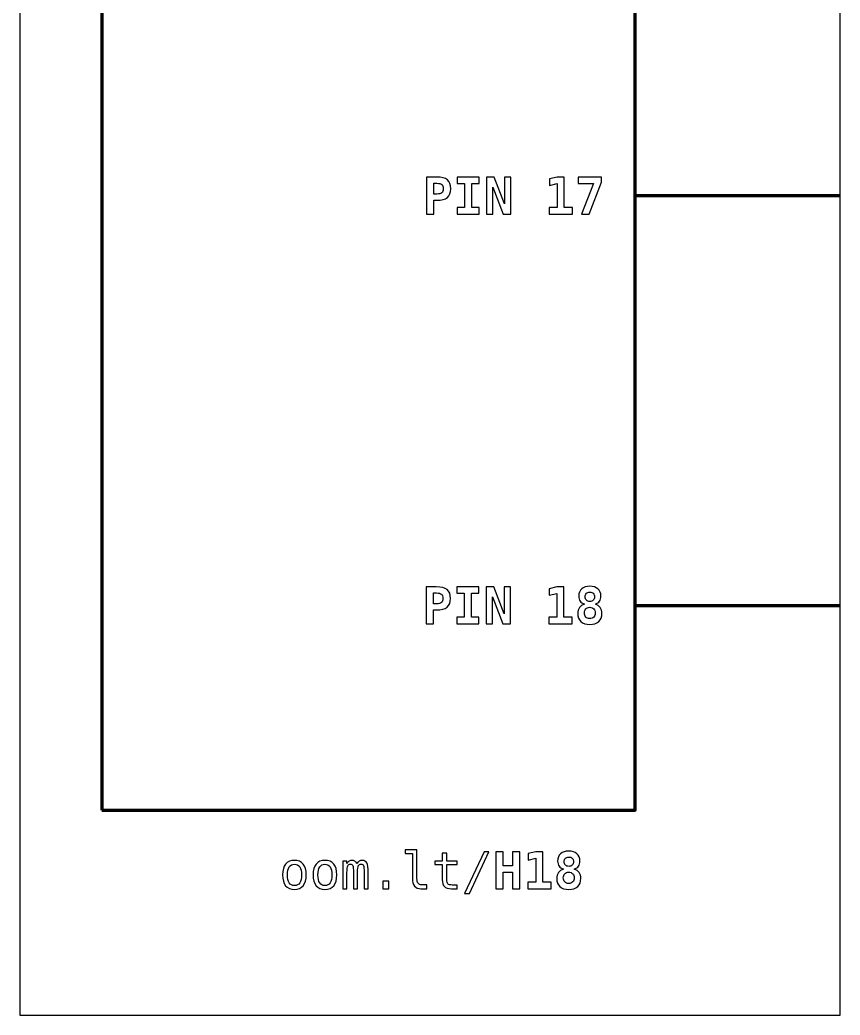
# Model space of a CAD drawing. Header units: centimetres. Extents: x -11.5 to -9.5, y -23.9 to -3.9.
# Drawn here: x -11.5 to -9.5, y -23.85 to -21.421 of the extents above; entities that cross this region are included whole.
import ezdxf

# ---------------------------------------------------------------- set-up
doc = ezdxf.new("R2010")
doc.units = ezdxf.units.CM
doc.header["$MEASUREMENT"] = 0
doc.layers.add('Layer 1', color=7, linetype='Continuous')

msp = doc.modelspace()

# ---------------------------------------------------------------- linework, layer by layer
at = {"layer": 'Layer 1', "color": 7}
msp.add_lwpolyline([(-11.5, -23.85), (-9.5, -23.85), (-9.5, -3.85), (-11.5, -3.85), (-11.5, -23.85)], close=True, dxfattribs=at)
at = {"layer": 'Layer 1', "color": 7, "lineweight": 100}
msp.add_lwpolyline([(-11.3, -23.35), (-10, -23.35), (-10, -5.35), (-11.3, -5.35), (-11.3, -23.35)], close=True, dxfattribs=at)
at = {"layer": 'Layer 1', "color": 250}
for points, knots in [([(-10.50859, -21.80498), (-10.50859, -21.80498), (-10.48416, -21.80498), (-10.48416, -21.80498), (-10.48416, -21.80498), (-10.47175, -21.80498), (-10.46282, -21.80718), (-10.45737, -21.81161), (-10.45737, -21.81161), (-10.45191, -21.81603), (-10.4492, -21.82321), (-10.4492, -21.83313), (-10.4492, -21.83313), (-10.4492, -21.84305), (-10.45191, -21.85023), (-10.45737, -21.85466), (-10.45737, -21.85466), (-10.46282, -21.85908), (-10.47175, -21.86128), (-10.48416, -21.86128), (-10.48416, -21.86128), (-10.48416, -21.86128), (-10.49081, -21.86128), (-10.49081, -21.86128), (-10.49081, -21.86128), (-10.49081, -21.86128), (-10.49081, -21.89499), (-10.49081, -21.89499), (-10.49081, -21.89499), (-10.49081, -21.89499), (-10.50859, -21.89499), (-10.50859, -21.89499), (-10.50859, -21.89499), (-10.50859, -21.89499), (-10.50859, -21.80498), (-10.50859, -21.80498)], [0, 0, 0, 0, 0.1111111, 0.1111111, 0.1111111, 0.1111111, 0.2222222, 0.2222222, 0.2222222, 0.2222222, 0.3333333, 0.3333333, 0.3333333, 0.3333333, 0.4444444, 0.4444444, 0.4444444, 0.4444444, 0.5555556, 0.5555556, 0.5555556, 0.5555556, 0.6666667, 0.6666667, 0.6666667, 0.6666667, 0.7777778, 0.7777778, 0.7777778, 0.7777778, 0.8888889, 0.8888889, 0.8888889, 0.8888889, 1, 1, 1, 1]), ([(-10.43366, -21.82066), (-10.43366, -21.82066), (-10.43366, -21.80498), (-10.43366, -21.80498), (-10.43366, -21.80498), (-10.43366, -21.80498), (-10.38007, -21.80498), (-10.38007, -21.80498), (-10.38007, -21.80498), (-10.38007, -21.80498), (-10.38007, -21.82066), (-10.38007, -21.82066), (-10.38007, -21.82066), (-10.38007, -21.82066), (-10.39798, -21.82066), (-10.39798, -21.82066), (-10.39798, -21.82066), (-10.39798, -21.82066), (-10.39798, -21.87931), (-10.39798, -21.87931), (-10.39798, -21.87931), (-10.39798, -21.87931), (-10.38007, -21.87931), (-10.38007, -21.87931), (-10.38007, -21.87931), (-10.38007, -21.87931), (-10.38007, -21.89499), (-10.38007, -21.89499), (-10.38007, -21.89499), (-10.38007, -21.89499), (-10.43366, -21.89499), (-10.43366, -21.89499), (-10.43366, -21.89499), (-10.43366, -21.89499), (-10.43366, -21.87931), (-10.43366, -21.87931), (-10.43366, -21.87931), (-10.43366, -21.87931), (-10.41576, -21.87931), (-10.41576, -21.87931), (-10.41576, -21.87931), (-10.41576, -21.87931), (-10.41576, -21.82066), (-10.41576, -21.82066), (-10.41576, -21.82066), (-10.41576, -21.82066), (-10.43366, -21.82066), (-10.43366, -21.82066)], [0, 0, 0, 0, 0.0833333, 0.0833333, 0.0833333, 0.0833333, 0.1666667, 0.1666667, 0.1666667, 0.1666667, 0.25, 0.25, 0.25, 0.25, 0.3333333, 0.3333333, 0.3333333, 0.3333333, 0.4166667, 0.4166667, 0.4166667, 0.4166667, 0.5, 0.5, 0.5, 0.5, 0.5833333, 0.5833333, 0.5833333, 0.5833333, 0.6666667, 0.6666667, 0.6666667, 0.6666667, 0.75, 0.75, 0.75, 0.75, 0.8333333, 0.8333333, 0.8333333, 0.8333333, 0.9166667, 0.9166667, 0.9166667, 0.9166667, 1, 1, 1, 1]), ([(-10.36252, -21.80498), (-10.36252, -21.80498), (-10.3434, -21.80498), (-10.3434, -21.80498), (-10.3434, -21.80498), (-10.3434, -21.80498), (-10.31834, -21.8704), (-10.31834, -21.8704), (-10.31834, -21.8704), (-10.31834, -21.8704), (-10.31834, -21.80498), (-10.31834, -21.80498), (-10.31834, -21.80498), (-10.31834, -21.80498), (-10.30266, -21.80498), (-10.30266, -21.80498), (-10.30266, -21.80498), (-10.30266, -21.80498), (-10.30266, -21.89499), (-10.30266, -21.89499), (-10.30266, -21.89499), (-10.30266, -21.89499), (-10.32165, -21.89499), (-10.32165, -21.89499), (-10.32165, -21.89499), (-10.32165, -21.89499), (-10.34684, -21.82957), (-10.34684, -21.82957), (-10.34684, -21.82957), (-10.34684, -21.82957), (-10.34684, -21.89499), (-10.34684, -21.89499), (-10.34684, -21.89499), (-10.34684, -21.89499), (-10.36252, -21.89499), (-10.36252, -21.89499), (-10.36252, -21.89499), (-10.36252, -21.89499), (-10.36252, -21.80498), (-10.36252, -21.80498)], [0, 0, 0, 0, 0.1, 0.1, 0.1, 0.1, 0.2, 0.2, 0.2, 0.2, 0.3, 0.3, 0.3, 0.3, 0.4, 0.4, 0.4, 0.4, 0.5, 0.5, 0.5, 0.5, 0.6, 0.6, 0.6, 0.6, 0.7, 0.7, 0.7, 0.7, 0.8, 0.8, 0.8, 0.8, 0.9, 0.9, 0.9, 0.9, 1, 1, 1, 1]), ([(-10.2097, -21.87931), (-10.2097, -21.87931), (-10.1898, -21.87931), (-10.1898, -21.87931), (-10.1898, -21.87931), (-10.1898, -21.87931), (-10.1898, -21.82089), (-10.1898, -21.82089), (-10.1898, -21.82089), (-10.1898, -21.82089), (-10.2083, -21.82548), (-10.2083, -21.82548), (-10.2083, -21.82548), (-10.2083, -21.82548), (-10.2083, -21.80945), (-10.2083, -21.80945), (-10.2083, -21.80945), (-10.2083, -21.80945), (-10.18968, -21.80498), (-10.18968, -21.80498), (-10.18968, -21.80498), (-10.18968, -21.80498), (-10.1725, -21.80498), (-10.1725, -21.80498), (-10.1725, -21.80498), (-10.1725, -21.80498), (-10.1725, -21.87931), (-10.1725, -21.87931), (-10.1725, -21.87931), (-10.1725, -21.87931), (-10.1526, -21.87931), (-10.1526, -21.87931), (-10.1526, -21.87931), (-10.1526, -21.87931), (-10.1526, -21.89499), (-10.1526, -21.89499), (-10.1526, -21.89499), (-10.1526, -21.89499), (-10.2097, -21.89499), (-10.2097, -21.89499), (-10.2097, -21.89499), (-10.2097, -21.89499), (-10.2097, -21.87931), (-10.2097, -21.87931)], [0, 0, 0, 0, 0.0909091, 0.0909091, 0.0909091, 0.0909091, 0.1818182, 0.1818182, 0.1818182, 0.1818182, 0.2727273, 0.2727273, 0.2727273, 0.2727273, 0.3636364, 0.3636364, 0.3636364, 0.3636364, 0.4545455, 0.4545455, 0.4545455, 0.4545455, 0.5454545, 0.5454545, 0.5454545, 0.5454545, 0.6363636, 0.6363636, 0.6363636, 0.6363636, 0.7272727, 0.7272727, 0.7272727, 0.7272727, 0.8181818, 0.8181818, 0.8181818, 0.8181818, 0.9090909, 0.9090909, 0.9090909, 0.9090909, 1, 1, 1, 1]), ([(-10.13856, -21.80498), (-10.13856, -21.80498), (-10.08164, -21.80498), (-10.08164, -21.80498), (-10.08164, -21.80498), (-10.08164, -21.80498), (-10.08164, -21.81757), (-10.08164, -21.81757), (-10.08164, -21.81757), (-10.08164, -21.81757), (-10.11216, -21.89499), (-10.11216, -21.89499), (-10.11216, -21.89499), (-10.11216, -21.89499), (-10.13031, -21.89499), (-10.13031, -21.89499), (-10.13031, -21.89499), (-10.13031, -21.89499), (-10.10101, -21.82066), (-10.10101, -21.82066), (-10.10101, -21.82066), (-10.10101, -21.82066), (-10.13856, -21.82066), (-10.13856, -21.82066), (-10.13856, -21.82066), (-10.13856, -21.82066), (-10.13856, -21.80498), (-10.13856, -21.80498)], [0, 0, 0, 0, 0.1428571, 0.1428571, 0.1428571, 0.1428571, 0.2857143, 0.2857143, 0.2857143, 0.2857143, 0.4285714, 0.4285714, 0.4285714, 0.4285714, 0.5714286, 0.5714286, 0.5714286, 0.5714286, 0.7142857, 0.7142857, 0.7142857, 0.7142857, 0.8571429, 0.8571429, 0.8571429, 0.8571429, 1, 1, 1, 1]), ([(-10.49081, -21.81994), (-10.49081, -21.81994), (-10.49081, -21.84632), (-10.49081, -21.84632), (-10.49081, -21.84632), (-10.49081, -21.84632), (-10.4835, -21.84632), (-10.4835, -21.84632), (-10.4835, -21.84632), (-10.47768, -21.84632), (-10.47358, -21.84533), (-10.47124, -21.84338), (-10.47124, -21.84338), (-10.46887, -21.8414), (-10.4677, -21.83799), (-10.4677, -21.83313), (-10.4677, -21.83313), (-10.4677, -21.82828), (-10.46887, -21.82486), (-10.47124, -21.82288), (-10.47124, -21.82288), (-10.47358, -21.82093), (-10.47768, -21.81994), (-10.4835, -21.81994), (-10.4835, -21.81994), (-10.4835, -21.81994), (-10.49081, -21.81994), (-10.49081, -21.81994)], [0, 0, 0, 0, 0.1428571, 0.1428571, 0.1428571, 0.1428571, 0.2857143, 0.2857143, 0.2857143, 0.2857143, 0.4285714, 0.4285714, 0.4285714, 0.4285714, 0.5714286, 0.5714286, 0.5714286, 0.5714286, 0.7142857, 0.7142857, 0.7142857, 0.7142857, 0.8571429, 0.8571429, 0.8571429, 0.8571429, 1, 1, 1, 1]), ([(-10.50933, -22.80492), (-10.50933, -22.80492), (-10.4849, -22.80492), (-10.4849, -22.80492), (-10.4849, -22.80492), (-10.47249, -22.80492), (-10.46356, -22.80712), (-10.45811, -22.81155), (-10.45811, -22.81155), (-10.45265, -22.81597), (-10.44994, -22.82315), (-10.44994, -22.83307), (-10.44994, -22.83307), (-10.44994, -22.84299), (-10.45265, -22.85017), (-10.45811, -22.8546), (-10.45811, -22.8546), (-10.46356, -22.85902), (-10.47249, -22.86122), (-10.4849, -22.86122), (-10.4849, -22.86122), (-10.4849, -22.86122), (-10.49155, -22.86122), (-10.49155, -22.86122), (-10.49155, -22.86122), (-10.49155, -22.86122), (-10.49155, -22.89493), (-10.49155, -22.89493), (-10.49155, -22.89493), (-10.49155, -22.89493), (-10.50933, -22.89493), (-10.50933, -22.89493), (-10.50933, -22.89493), (-10.50933, -22.89493), (-10.50933, -22.80492), (-10.50933, -22.80492)], [0, 0, 0, 0, 0.1111111, 0.1111111, 0.1111111, 0.1111111, 0.2222222, 0.2222222, 0.2222222, 0.2222222, 0.3333333, 0.3333333, 0.3333333, 0.3333333, 0.4444444, 0.4444444, 0.4444444, 0.4444444, 0.5555556, 0.5555556, 0.5555556, 0.5555556, 0.6666667, 0.6666667, 0.6666667, 0.6666667, 0.7777778, 0.7777778, 0.7777778, 0.7777778, 0.8888889, 0.8888889, 0.8888889, 0.8888889, 1, 1, 1, 1]), ([(-10.4344, -22.8206), (-10.4344, -22.8206), (-10.4344, -22.80492), (-10.4344, -22.80492), (-10.4344, -22.80492), (-10.4344, -22.80492), (-10.38081, -22.80492), (-10.38081, -22.80492), (-10.38081, -22.80492), (-10.38081, -22.80492), (-10.38081, -22.8206), (-10.38081, -22.8206), (-10.38081, -22.8206), (-10.38081, -22.8206), (-10.39872, -22.8206), (-10.39872, -22.8206), (-10.39872, -22.8206), (-10.39872, -22.8206), (-10.39872, -22.87925), (-10.39872, -22.87925), (-10.39872, -22.87925), (-10.39872, -22.87925), (-10.38081, -22.87925), (-10.38081, -22.87925), (-10.38081, -22.87925), (-10.38081, -22.87925), (-10.38081, -22.89493), (-10.38081, -22.89493), (-10.38081, -22.89493), (-10.38081, -22.89493), (-10.4344, -22.89493), (-10.4344, -22.89493), (-10.4344, -22.89493), (-10.4344, -22.89493), (-10.4344, -22.87925), (-10.4344, -22.87925), (-10.4344, -22.87925), (-10.4344, -22.87925), (-10.4165, -22.87925), (-10.4165, -22.87925), (-10.4165, -22.87925), (-10.4165, -22.87925), (-10.4165, -22.8206), (-10.4165, -22.8206), (-10.4165, -22.8206), (-10.4165, -22.8206), (-10.4344, -22.8206), (-10.4344, -22.8206)], [0, 0, 0, 0, 0.0833333, 0.0833333, 0.0833333, 0.0833333, 0.1666667, 0.1666667, 0.1666667, 0.1666667, 0.25, 0.25, 0.25, 0.25, 0.3333333, 0.3333333, 0.3333333, 0.3333333, 0.4166667, 0.4166667, 0.4166667, 0.4166667, 0.5, 0.5, 0.5, 0.5, 0.5833333, 0.5833333, 0.5833333, 0.5833333, 0.6666667, 0.6666667, 0.6666667, 0.6666667, 0.75, 0.75, 0.75, 0.75, 0.8333333, 0.8333333, 0.8333333, 0.8333333, 0.9166667, 0.9166667, 0.9166667, 0.9166667, 1, 1, 1, 1]), ([(-10.36326, -22.80492), (-10.36326, -22.80492), (-10.34414, -22.80492), (-10.34414, -22.80492), (-10.34414, -22.80492), (-10.34414, -22.80492), (-10.31908, -22.87034), (-10.31908, -22.87034), (-10.31908, -22.87034), (-10.31908, -22.87034), (-10.31908, -22.80492), (-10.31908, -22.80492), (-10.31908, -22.80492), (-10.31908, -22.80492), (-10.3034, -22.80492), (-10.3034, -22.80492), (-10.3034, -22.80492), (-10.3034, -22.80492), (-10.3034, -22.89493), (-10.3034, -22.89493), (-10.3034, -22.89493), (-10.3034, -22.89493), (-10.32239, -22.89493), (-10.32239, -22.89493), (-10.32239, -22.89493), (-10.32239, -22.89493), (-10.34758, -22.82951), (-10.34758, -22.82951), (-10.34758, -22.82951), (-10.34758, -22.82951), (-10.34758, -22.89493), (-10.34758, -22.89493), (-10.34758, -22.89493), (-10.34758, -22.89493), (-10.36326, -22.89493), (-10.36326, -22.89493), (-10.36326, -22.89493), (-10.36326, -22.89493), (-10.36326, -22.80492), (-10.36326, -22.80492)], [0, 0, 0, 0, 0.1, 0.1, 0.1, 0.1, 0.2, 0.2, 0.2, 0.2, 0.3, 0.3, 0.3, 0.3, 0.4, 0.4, 0.4, 0.4, 0.5, 0.5, 0.5, 0.5, 0.6, 0.6, 0.6, 0.6, 0.7, 0.7, 0.7, 0.7, 0.8, 0.8, 0.8, 0.8, 0.9, 0.9, 0.9, 0.9, 1, 1, 1, 1]), ([(-10.21044, -22.87925), (-10.21044, -22.87925), (-10.19054, -22.87925), (-10.19054, -22.87925), (-10.19054, -22.87925), (-10.19054, -22.87925), (-10.19054, -22.82083), (-10.19054, -22.82083), (-10.19054, -22.82083), (-10.19054, -22.82083), (-10.20904, -22.82542), (-10.20904, -22.82542), (-10.20904, -22.82542), (-10.20904, -22.82542), (-10.20904, -22.80939), (-10.20904, -22.80939), (-10.20904, -22.80939), (-10.20904, -22.80939), (-10.19042, -22.80492), (-10.19042, -22.80492), (-10.19042, -22.80492), (-10.19042, -22.80492), (-10.17324, -22.80492), (-10.17324, -22.80492), (-10.17324, -22.80492), (-10.17324, -22.80492), (-10.17324, -22.87925), (-10.17324, -22.87925), (-10.17324, -22.87925), (-10.17324, -22.87925), (-10.15334, -22.87925), (-10.15334, -22.87925), (-10.15334, -22.87925), (-10.15334, -22.87925), (-10.15334, -22.89493), (-10.15334, -22.89493), (-10.15334, -22.89493), (-10.15334, -22.89493), (-10.21044, -22.89493), (-10.21044, -22.89493), (-10.21044, -22.89493), (-10.21044, -22.89493), (-10.21044, -22.87925), (-10.21044, -22.87925)], [0, 0, 0, 0, 0.0909091, 0.0909091, 0.0909091, 0.0909091, 0.1818182, 0.1818182, 0.1818182, 0.1818182, 0.2727273, 0.2727273, 0.2727273, 0.2727273, 0.3636364, 0.3636364, 0.3636364, 0.3636364, 0.4545455, 0.4545455, 0.4545455, 0.4545455, 0.5454545, 0.5454545, 0.5454545, 0.5454545, 0.6363636, 0.6363636, 0.6363636, 0.6363636, 0.7272727, 0.7272727, 0.7272727, 0.7272727, 0.8181818, 0.8181818, 0.8181818, 0.8181818, 0.9090909, 0.9090909, 0.9090909, 0.9090909, 1, 1, 1, 1]), ([(-10.12352, -22.84723), (-10.12807, -22.84567), (-10.13152, -22.8432), (-10.13389, -22.83984), (-10.13389, -22.83984), (-10.13626, -22.83649), (-10.13745, -22.83239), (-10.13745, -22.82752), (-10.13745, -22.82752), (-10.13745, -22.82005), (-10.13502, -22.81414), (-10.13014, -22.8098), (-10.13014, -22.8098), (-10.12529, -22.80546), (-10.11868, -22.80329), (-10.11031, -22.80329), (-10.11031, -22.80329), (-10.10191, -22.80329), (-10.09528, -22.80546), (-10.09043, -22.8098), (-10.09043, -22.8098), (-10.08555, -22.81414), (-10.08312, -22.82005), (-10.08312, -22.82752), (-10.08312, -22.82752), (-10.08312, -22.83235), (-10.0843, -22.83643), (-10.08662, -22.83978), (-10.08662, -22.83978), (-10.08895, -22.84313), (-10.09234, -22.84562), (-10.09681, -22.84723), (-10.09681, -22.84723), (-10.09183, -22.84875), (-10.08794, -22.85149), (-10.08512, -22.85544), (-10.08512, -22.85544), (-10.0823, -22.85937), (-10.0809, -22.8641), (-10.0809, -22.8696), (-10.0809, -22.8696), (-10.0809, -22.87824), (-10.08345, -22.88493), (-10.08855, -22.88962), (-10.08855, -22.88962), (-10.09366, -22.89433), (-10.10092, -22.89668), (-10.11031, -22.89668), (-10.11031, -22.89668), (-10.11967, -22.89668), (-10.12691, -22.89433), (-10.13202, -22.88962), (-10.13202, -22.88962), (-10.13712, -22.88493), (-10.13967, -22.87824), (-10.13967, -22.8696), (-10.13967, -22.8696), (-10.13967, -22.86406), (-10.13825, -22.85931), (-10.13539, -22.85538), (-10.13539, -22.85538), (-10.13253, -22.85143), (-10.12858, -22.84871), (-10.12352, -22.84723)], [0, 0, 0, 0, 0.0625, 0.0625, 0.0625, 0.0625, 0.125, 0.125, 0.125, 0.125, 0.1875, 0.1875, 0.1875, 0.1875, 0.25, 0.25, 0.25, 0.25, 0.3125, 0.3125, 0.3125, 0.3125, 0.375, 0.375, 0.375, 0.375, 0.4375, 0.4375, 0.4375, 0.4375, 0.5, 0.5, 0.5, 0.5, 0.5625, 0.5625, 0.5625, 0.5625, 0.625, 0.625, 0.625, 0.625, 0.6875, 0.6875, 0.6875, 0.6875, 0.75, 0.75, 0.75, 0.75, 0.8125, 0.8125, 0.8125, 0.8125, 0.875, 0.875, 0.875, 0.875, 0.9375, 0.9375, 0.9375, 0.9375, 1, 1, 1, 1]), ([(-10.49155, -22.81988), (-10.49155, -22.81988), (-10.49155, -22.84626), (-10.49155, -22.84626), (-10.49155, -22.84626), (-10.49155, -22.84626), (-10.48424, -22.84626), (-10.48424, -22.84626), (-10.48424, -22.84626), (-10.47842, -22.84626), (-10.47432, -22.84527), (-10.47198, -22.84332), (-10.47198, -22.84332), (-10.46961, -22.84134), (-10.46844, -22.83793), (-10.46844, -22.83307), (-10.46844, -22.83307), (-10.46844, -22.82822), (-10.46961, -22.8248), (-10.47198, -22.82282), (-10.47198, -22.82282), (-10.47432, -22.82087), (-10.47842, -22.81988), (-10.48424, -22.81988), (-10.48424, -22.81988), (-10.48424, -22.81988), (-10.49155, -22.81988), (-10.49155, -22.81988)], [0, 0, 0, 0, 0.1428571, 0.1428571, 0.1428571, 0.1428571, 0.2857143, 0.2857143, 0.2857143, 0.2857143, 0.4285714, 0.4285714, 0.4285714, 0.4285714, 0.5714286, 0.5714286, 0.5714286, 0.5714286, 0.7142857, 0.7142857, 0.7142857, 0.7142857, 0.8571429, 0.8571429, 0.8571429, 0.8571429, 1, 1, 1, 1]), ([(-10.12164, -22.82898), (-10.12164, -22.8325), (-10.12064, -22.83531), (-10.1186, -22.83737), (-10.1186, -22.83737), (-10.11658, -22.83945), (-10.1138, -22.84048), (-10.11031, -22.84048), (-10.11031, -22.84048), (-10.10679, -22.84048), (-10.10399, -22.83945), (-10.10197, -22.83737), (-10.10197, -22.83737), (-10.09993, -22.83531), (-10.09893, -22.8325), (-10.09893, -22.82898), (-10.09893, -22.82898), (-10.09893, -22.82548), (-10.09993, -22.82272), (-10.10197, -22.82068), (-10.10197, -22.82068), (-10.10399, -22.81865), (-10.10679, -22.81764), (-10.11031, -22.81764), (-10.11031, -22.81764), (-10.11376, -22.81764), (-10.11652, -22.81867), (-10.11858, -22.8207), (-10.11858, -22.8207), (-10.12062, -22.82276), (-10.12164, -22.82552), (-10.12164, -22.82898)], [0, 0, 0, 0, 0.125, 0.125, 0.125, 0.125, 0.25, 0.25, 0.25, 0.25, 0.375, 0.375, 0.375, 0.375, 0.5, 0.5, 0.5, 0.5, 0.625, 0.625, 0.625, 0.625, 0.75, 0.75, 0.75, 0.75, 0.875, 0.875, 0.875, 0.875, 1, 1, 1, 1]), ([(-10.11031, -22.85476), (-10.1143, -22.85476), (-10.11751, -22.85602), (-10.11996, -22.85853), (-10.11996, -22.85853), (-10.12241, -22.86104), (-10.12364, -22.86437), (-10.12364, -22.86853), (-10.12364, -22.86853), (-10.12364, -22.87266), (-10.12241, -22.876), (-10.11996, -22.87853), (-10.11996, -22.87853), (-10.11751, -22.88106), (-10.1143, -22.88234), (-10.11031, -22.88234), (-10.11031, -22.88234), (-10.10633, -22.88234), (-10.1031, -22.88104), (-10.10063, -22.87847), (-10.10063, -22.87847), (-10.09816, -22.8759), (-10.09693, -22.87258), (-10.09693, -22.86853), (-10.09693, -22.86853), (-10.09693, -22.86437), (-10.09816, -22.86104), (-10.10061, -22.85853), (-10.10061, -22.85853), (-10.10306, -22.85602), (-10.10629, -22.85476), (-10.11031, -22.85476)], [0, 0, 0, 0, 0.125, 0.125, 0.125, 0.125, 0.25, 0.25, 0.25, 0.25, 0.375, 0.375, 0.375, 0.375, 0.5, 0.5, 0.5, 0.5, 0.625, 0.625, 0.625, 0.625, 0.75, 0.75, 0.75, 0.75, 0.875, 0.875, 0.875, 0.875, 1, 1, 1, 1]), ([(-10.53187, -23.51704), (-10.53187, -23.52202), (-10.53096, -23.52577), (-10.52913, -23.5283), (-10.52913, -23.5283), (-10.5273, -23.53083), (-10.5246, -23.53211), (-10.52102, -23.53211), (-10.52102, -23.53211), (-10.52102, -23.53211), (-10.50806, -23.53211), (-10.50806, -23.53211), (-10.50806, -23.53211), (-10.50806, -23.53211), (-10.50806, -23.54151), (-10.50806, -23.54151), (-10.50806, -23.54151), (-10.50806, -23.54151), (-10.52209, -23.54151), (-10.52209, -23.54151), (-10.52209, -23.54151), (-10.52874, -23.54151), (-10.53386, -23.53937), (-10.53751, -23.53511), (-10.53751, -23.53511), (-10.54115, -23.53085), (-10.54296, -23.52482), (-10.54296, -23.51704), (-10.54296, -23.51704), (-10.54296, -23.51704), (-10.54296, -23.45572), (-10.54296, -23.45572), (-10.54296, -23.45572), (-10.54296, -23.45572), (-10.56074, -23.45572), (-10.56074, -23.45572), (-10.56074, -23.45572), (-10.56074, -23.45572), (-10.56074, -23.44703), (-10.56074, -23.44703), (-10.56074, -23.44703), (-10.56074, -23.44703), (-10.53187, -23.44703), (-10.53187, -23.44703), (-10.53187, -23.44703), (-10.53187, -23.44703), (-10.53187, -23.51704), (-10.53187, -23.51704)], [0, 0, 0, 0, 0.0833333, 0.0833333, 0.0833333, 0.0833333, 0.1666667, 0.1666667, 0.1666667, 0.1666667, 0.25, 0.25, 0.25, 0.25, 0.3333333, 0.3333333, 0.3333333, 0.3333333, 0.4166667, 0.4166667, 0.4166667, 0.4166667, 0.5, 0.5, 0.5, 0.5, 0.5833333, 0.5833333, 0.5833333, 0.5833333, 0.6666667, 0.6666667, 0.6666667, 0.6666667, 0.75, 0.75, 0.75, 0.75, 0.8333333, 0.8333333, 0.8333333, 0.8333333, 0.9166667, 0.9166667, 0.9166667, 0.9166667, 1, 1, 1, 1]), ([(-10.45904, -23.45481), (-10.45904, -23.45481), (-10.45904, -23.47399), (-10.45904, -23.47399), (-10.45904, -23.47399), (-10.45904, -23.47399), (-10.43383, -23.47399), (-10.43383, -23.47399), (-10.43383, -23.47399), (-10.43383, -23.47399), (-10.43383, -23.48261), (-10.43383, -23.48261), (-10.43383, -23.48261), (-10.43383, -23.48261), (-10.45904, -23.48261), (-10.45904, -23.48261), (-10.45904, -23.48261), (-10.45904, -23.48261), (-10.45904, -23.51926), (-10.45904, -23.51926), (-10.45904, -23.51926), (-10.45904, -23.52424), (-10.45809, -23.52772), (-10.4562, -23.52968), (-10.4562, -23.52968), (-10.45431, -23.53165), (-10.45101, -23.53264), (-10.44632, -23.53264), (-10.44632, -23.53264), (-10.44632, -23.53264), (-10.43383, -23.53264), (-10.43383, -23.53264), (-10.43383, -23.53264), (-10.43383, -23.53264), (-10.43383, -23.54151), (-10.43383, -23.54151), (-10.43383, -23.54151), (-10.43383, -23.54151), (-10.44739, -23.54151), (-10.44739, -23.54151), (-10.44739, -23.54151), (-10.45573, -23.54151), (-10.46159, -23.53984), (-10.46501, -23.53651), (-10.46501, -23.53651), (-10.46842, -23.53318), (-10.47013, -23.52741), (-10.47013, -23.51926), (-10.47013, -23.51926), (-10.47013, -23.51926), (-10.47013, -23.48261), (-10.47013, -23.48261), (-10.47013, -23.48261), (-10.47013, -23.48261), (-10.48816, -23.48261), (-10.48816, -23.48261), (-10.48816, -23.48261), (-10.48816, -23.48261), (-10.48816, -23.47399), (-10.48816, -23.47399), (-10.48816, -23.47399), (-10.48816, -23.47399), (-10.47013, -23.47399), (-10.47013, -23.47399), (-10.47013, -23.47399), (-10.47013, -23.47399), (-10.47013, -23.45481), (-10.47013, -23.45481), (-10.47013, -23.45481), (-10.47013, -23.45481), (-10.45904, -23.45481), (-10.45904, -23.45481)], [0, 0, 0, 0, 0.0555556, 0.0555556, 0.0555556, 0.0555556, 0.1111111, 0.1111111, 0.1111111, 0.1111111, 0.1666667, 0.1666667, 0.1666667, 0.1666667, 0.2222222, 0.2222222, 0.2222222, 0.2222222, 0.2777778, 0.2777778, 0.2777778, 0.2777778, 0.3333333, 0.3333333, 0.3333333, 0.3333333, 0.3888889, 0.3888889, 0.3888889, 0.3888889, 0.4444444, 0.4444444, 0.4444444, 0.4444444, 0.5, 0.5, 0.5, 0.5, 0.5555556, 0.5555556, 0.5555556, 0.5555556, 0.6111111, 0.6111111, 0.6111111, 0.6111111, 0.6666667, 0.6666667, 0.6666667, 0.6666667, 0.7222222, 0.7222222, 0.7222222, 0.7222222, 0.7777778, 0.7777778, 0.7777778, 0.7777778, 0.8333333, 0.8333333, 0.8333333, 0.8333333, 0.8888889, 0.8888889, 0.8888889, 0.8888889, 0.9444444, 0.9444444, 0.9444444, 0.9444444, 1, 1, 1, 1]), ([(-10.36812, -23.4515), (-10.36812, -23.4515), (-10.35666, -23.4515), (-10.35666, -23.4515), (-10.35666, -23.4515), (-10.35666, -23.4515), (-10.40405, -23.55297), (-10.40405, -23.55297), (-10.40405, -23.55297), (-10.40405, -23.55297), (-10.41558, -23.55297), (-10.41558, -23.55297), (-10.41558, -23.55297), (-10.41558, -23.55297), (-10.36812, -23.4515), (-10.36812, -23.4515)], [0, 0, 0, 0, 0.25, 0.25, 0.25, 0.25, 0.5, 0.5, 0.5, 0.5, 0.75, 0.75, 0.75, 0.75, 1, 1, 1, 1]), ([(-10.33915, -23.4515), (-10.33915, -23.4515), (-10.32137, -23.4515), (-10.32137, -23.4515), (-10.32137, -23.4515), (-10.32137, -23.4515), (-10.32137, -23.4858), (-10.32137, -23.4858), (-10.32137, -23.4858), (-10.32137, -23.4858), (-10.2991, -23.4858), (-10.2991, -23.4858), (-10.2991, -23.4858), (-10.2991, -23.4858), (-10.2991, -23.4515), (-10.2991, -23.4515), (-10.2991, -23.4515), (-10.2991, -23.4515), (-10.28132, -23.4515), (-10.28132, -23.4515), (-10.28132, -23.4515), (-10.28132, -23.4515), (-10.28132, -23.54151), (-10.28132, -23.54151), (-10.28132, -23.54151), (-10.28132, -23.54151), (-10.2991, -23.54151), (-10.2991, -23.54151), (-10.2991, -23.54151), (-10.2991, -23.54151), (-10.2991, -23.50149), (-10.2991, -23.50149), (-10.2991, -23.50149), (-10.2991, -23.50149), (-10.32137, -23.50149), (-10.32137, -23.50149), (-10.32137, -23.50149), (-10.32137, -23.50149), (-10.32137, -23.54151), (-10.32137, -23.54151), (-10.32137, -23.54151), (-10.32137, -23.54151), (-10.33915, -23.54151), (-10.33915, -23.54151), (-10.33915, -23.54151), (-10.33915, -23.54151), (-10.33915, -23.4515), (-10.33915, -23.4515)], [0, 0, 0, 0, 0.0833333, 0.0833333, 0.0833333, 0.0833333, 0.1666667, 0.1666667, 0.1666667, 0.1666667, 0.25, 0.25, 0.25, 0.25, 0.3333333, 0.3333333, 0.3333333, 0.3333333, 0.4166667, 0.4166667, 0.4166667, 0.4166667, 0.5, 0.5, 0.5, 0.5, 0.5833333, 0.5833333, 0.5833333, 0.5833333, 0.6666667, 0.6666667, 0.6666667, 0.6666667, 0.75, 0.75, 0.75, 0.75, 0.8333333, 0.8333333, 0.8333333, 0.8333333, 0.9166667, 0.9166667, 0.9166667, 0.9166667, 1, 1, 1, 1]), ([(-10.26173, -23.52583), (-10.26173, -23.52583), (-10.24183, -23.52583), (-10.24183, -23.52583), (-10.24183, -23.52583), (-10.24183, -23.52583), (-10.24183, -23.46741), (-10.24183, -23.46741), (-10.24183, -23.46741), (-10.24183, -23.46741), (-10.26033, -23.472), (-10.26033, -23.472), (-10.26033, -23.472), (-10.26033, -23.472), (-10.26033, -23.45597), (-10.26033, -23.45597), (-10.26033, -23.45597), (-10.26033, -23.45597), (-10.24171, -23.4515), (-10.24171, -23.4515), (-10.24171, -23.4515), (-10.24171, -23.4515), (-10.22453, -23.4515), (-10.22453, -23.4515), (-10.22453, -23.4515), (-10.22453, -23.4515), (-10.22453, -23.52583), (-10.22453, -23.52583), (-10.22453, -23.52583), (-10.22453, -23.52583), (-10.20463, -23.52583), (-10.20463, -23.52583), (-10.20463, -23.52583), (-10.20463, -23.52583), (-10.20463, -23.54151), (-10.20463, -23.54151), (-10.20463, -23.54151), (-10.20463, -23.54151), (-10.26173, -23.54151), (-10.26173, -23.54151), (-10.26173, -23.54151), (-10.26173, -23.54151), (-10.26173, -23.52583), (-10.26173, -23.52583)], [0, 0, 0, 0, 0.0909091, 0.0909091, 0.0909091, 0.0909091, 0.1818182, 0.1818182, 0.1818182, 0.1818182, 0.2727273, 0.2727273, 0.2727273, 0.2727273, 0.3636364, 0.3636364, 0.3636364, 0.3636364, 0.4545455, 0.4545455, 0.4545455, 0.4545455, 0.5454545, 0.5454545, 0.5454545, 0.5454545, 0.6363636, 0.6363636, 0.6363636, 0.6363636, 0.7272727, 0.7272727, 0.7272727, 0.7272727, 0.8181818, 0.8181818, 0.8181818, 0.8181818, 0.9090909, 0.9090909, 0.9090909, 0.9090909, 1, 1, 1, 1]), ([(-10.17481, -23.49381), (-10.17936, -23.49225), (-10.18281, -23.48978), (-10.18518, -23.48642), (-10.18518, -23.48642), (-10.18755, -23.48307), (-10.18874, -23.47897), (-10.18874, -23.4741), (-10.18874, -23.4741), (-10.18874, -23.46663), (-10.18631, -23.46072), (-10.18143, -23.45638), (-10.18143, -23.45638), (-10.17658, -23.45204), (-10.16997, -23.44987), (-10.1616, -23.44987), (-10.1616, -23.44987), (-10.1532, -23.44987), (-10.14657, -23.45204), (-10.14172, -23.45638), (-10.14172, -23.45638), (-10.13684, -23.46072), (-10.13441, -23.46663), (-10.13441, -23.4741), (-10.13441, -23.4741), (-10.13441, -23.47893), (-10.13559, -23.48301), (-10.13791, -23.48636), (-10.13791, -23.48636), (-10.14024, -23.48971), (-10.14363, -23.4922), (-10.1481, -23.49381), (-10.1481, -23.49381), (-10.14312, -23.49533), (-10.13923, -23.49807), (-10.13641, -23.50202), (-10.13641, -23.50202), (-10.13359, -23.50595), (-10.13219, -23.51068), (-10.13219, -23.51618), (-10.13219, -23.51618), (-10.13219, -23.52482), (-10.13474, -23.53151), (-10.13984, -23.5362), (-10.13984, -23.5362), (-10.14495, -23.54091), (-10.15221, -23.54326), (-10.1616, -23.54326), (-10.1616, -23.54326), (-10.17096, -23.54326), (-10.1782, -23.54091), (-10.18331, -23.5362), (-10.18331, -23.5362), (-10.18841, -23.53151), (-10.19096, -23.52482), (-10.19096, -23.51618), (-10.19096, -23.51618), (-10.19096, -23.51064), (-10.18954, -23.50589), (-10.18668, -23.50196), (-10.18668, -23.50196), (-10.18382, -23.49801), (-10.17987, -23.49529), (-10.17481, -23.49381)], [0, 0, 0, 0, 0.0625, 0.0625, 0.0625, 0.0625, 0.125, 0.125, 0.125, 0.125, 0.1875, 0.1875, 0.1875, 0.1875, 0.25, 0.25, 0.25, 0.25, 0.3125, 0.3125, 0.3125, 0.3125, 0.375, 0.375, 0.375, 0.375, 0.4375, 0.4375, 0.4375, 0.4375, 0.5, 0.5, 0.5, 0.5, 0.5625, 0.5625, 0.5625, 0.5625, 0.625, 0.625, 0.625, 0.625, 0.6875, 0.6875, 0.6875, 0.6875, 0.75, 0.75, 0.75, 0.75, 0.8125, 0.8125, 0.8125, 0.8125, 0.875, 0.875, 0.875, 0.875, 0.9375, 0.9375, 0.9375, 0.9375, 1, 1, 1, 1]), ([(-10.83057, -23.47237), (-10.8212, -23.47237), (-10.81404, -23.47539), (-10.80908, -23.48146), (-10.80908, -23.48146), (-10.80412, -23.48753), (-10.80163, -23.49632), (-10.80163, -23.5078), (-10.80163, -23.5078), (-10.80163, -23.51935), (-10.8041, -23.52813), (-10.80904, -23.53418), (-10.80904, -23.53418), (-10.814, -23.54023), (-10.82116, -23.54326), (-10.83057, -23.54326), (-10.83057, -23.54326), (-10.83995, -23.54326), (-10.84709, -23.54023), (-10.85205, -23.53418), (-10.85205, -23.53418), (-10.85699, -23.52813), (-10.85946, -23.51935), (-10.85946, -23.5078), (-10.85946, -23.5078), (-10.85946, -23.49632), (-10.85699, -23.48753), (-10.85205, -23.48146), (-10.85205, -23.48146), (-10.84709, -23.47539), (-10.83995, -23.47237), (-10.83057, -23.47237)], [0, 0, 0, 0, 0.125, 0.125, 0.125, 0.125, 0.25, 0.25, 0.25, 0.25, 0.375, 0.375, 0.375, 0.375, 0.5, 0.5, 0.5, 0.5, 0.625, 0.625, 0.625, 0.625, 0.75, 0.75, 0.75, 0.75, 0.875, 0.875, 0.875, 0.875, 1, 1, 1, 1]), ([(-10.83057, -23.48177), (-10.8362, -23.48177), (-10.84046, -23.48395), (-10.84337, -23.48834), (-10.84337, -23.48834), (-10.84627, -23.49272), (-10.84771, -23.49922), (-10.84771, -23.5078), (-10.84771, -23.5078), (-10.84771, -23.51636), (-10.84627, -23.52285), (-10.84337, -23.52725), (-10.84337, -23.52725), (-10.84046, -23.53165), (-10.8362, -23.53385), (-10.83057, -23.53385), (-10.83057, -23.53385), (-10.82491, -23.53385), (-10.82063, -23.53165), (-10.81773, -23.52725), (-10.81773, -23.52725), (-10.81482, -23.52285), (-10.81338, -23.51636), (-10.81338, -23.5078), (-10.81338, -23.5078), (-10.81338, -23.49922), (-10.81482, -23.49272), (-10.81773, -23.48834), (-10.81773, -23.48834), (-10.82063, -23.48395), (-10.82491, -23.48177), (-10.83057, -23.48177)], [0, 0, 0, 0, 0.125, 0.125, 0.125, 0.125, 0.25, 0.25, 0.25, 0.25, 0.375, 0.375, 0.375, 0.375, 0.5, 0.5, 0.5, 0.5, 0.625, 0.625, 0.625, 0.625, 0.75, 0.75, 0.75, 0.75, 0.875, 0.875, 0.875, 0.875, 1, 1, 1, 1]), ([(-10.75624, -23.47237), (-10.74687, -23.47237), (-10.73971, -23.47539), (-10.73475, -23.48146), (-10.73475, -23.48146), (-10.72979, -23.48753), (-10.7273, -23.49632), (-10.7273, -23.5078), (-10.7273, -23.5078), (-10.7273, -23.51935), (-10.72977, -23.52813), (-10.73471, -23.53418), (-10.73471, -23.53418), (-10.73967, -23.54023), (-10.74683, -23.54326), (-10.75624, -23.54326), (-10.75624, -23.54326), (-10.76562, -23.54326), (-10.77276, -23.54023), (-10.77772, -23.53418), (-10.77772, -23.53418), (-10.78266, -23.52813), (-10.78513, -23.51935), (-10.78513, -23.5078), (-10.78513, -23.5078), (-10.78513, -23.49632), (-10.78266, -23.48753), (-10.77772, -23.48146), (-10.77772, -23.48146), (-10.77276, -23.47539), (-10.76562, -23.47237), (-10.75624, -23.47237)], [0, 0, 0, 0, 0.125, 0.125, 0.125, 0.125, 0.25, 0.25, 0.25, 0.25, 0.375, 0.375, 0.375, 0.375, 0.5, 0.5, 0.5, 0.5, 0.625, 0.625, 0.625, 0.625, 0.75, 0.75, 0.75, 0.75, 0.875, 0.875, 0.875, 0.875, 1, 1, 1, 1]), ([(-10.75624, -23.48177), (-10.76187, -23.48177), (-10.76613, -23.48395), (-10.76904, -23.48834), (-10.76904, -23.48834), (-10.77194, -23.49272), (-10.77338, -23.49922), (-10.77338, -23.5078), (-10.77338, -23.5078), (-10.77338, -23.51636), (-10.77194, -23.52285), (-10.76904, -23.52725), (-10.76904, -23.52725), (-10.76613, -23.53165), (-10.76187, -23.53385), (-10.75624, -23.53385), (-10.75624, -23.53385), (-10.75058, -23.53385), (-10.7463, -23.53165), (-10.7434, -23.52725), (-10.7434, -23.52725), (-10.74049, -23.52285), (-10.73905, -23.51636), (-10.73905, -23.5078), (-10.73905, -23.5078), (-10.73905, -23.49922), (-10.74049, -23.49272), (-10.7434, -23.48834), (-10.7434, -23.48834), (-10.7463, -23.48395), (-10.75058, -23.48177), (-10.75624, -23.48177)], [0, 0, 0, 0, 0.125, 0.125, 0.125, 0.125, 0.25, 0.25, 0.25, 0.25, 0.375, 0.375, 0.375, 0.375, 0.5, 0.5, 0.5, 0.5, 0.625, 0.625, 0.625, 0.625, 0.75, 0.75, 0.75, 0.75, 0.875, 0.875, 0.875, 0.875, 1, 1, 1, 1]), ([(-10.6783, -23.48087), (-10.67695, -23.47796), (-10.6752, -23.47582), (-10.67308, -23.47445), (-10.67308, -23.47445), (-10.67098, -23.47307), (-10.66843, -23.47237), (-10.66546, -23.47237), (-10.66546, -23.47237), (-10.66003, -23.47237), (-10.6562, -23.47447), (-10.65398, -23.47866), (-10.65398, -23.47866), (-10.65174, -23.48286), (-10.65063, -23.49076), (-10.65063, -23.50239), (-10.65063, -23.50239), (-10.65063, -23.50239), (-10.65063, -23.54151), (-10.65063, -23.54151), (-10.65063, -23.54151), (-10.65063, -23.54151), (-10.66075, -23.54151), (-10.66075, -23.54151), (-10.66075, -23.54151), (-10.66075, -23.54151), (-10.66075, -23.50286), (-10.66075, -23.50286), (-10.66075, -23.50286), (-10.66075, -23.49334), (-10.66129, -23.48743), (-10.66236, -23.4851), (-10.66236, -23.4851), (-10.66341, -23.4828), (-10.66536, -23.48165), (-10.66818, -23.48165), (-10.66818, -23.48165), (-10.67139, -23.48165), (-10.67359, -23.48288), (-10.67479, -23.48535), (-10.67479, -23.48535), (-10.67596, -23.48782), (-10.67656, -23.49367), (-10.67656, -23.50286), (-10.67656, -23.50286), (-10.67656, -23.50286), (-10.67656, -23.54151), (-10.67656, -23.54151), (-10.67656, -23.54151), (-10.67656, -23.54151), (-10.68668, -23.54151), (-10.68668, -23.54151), (-10.68668, -23.54151), (-10.68668, -23.54151), (-10.68668, -23.50286), (-10.68668, -23.50286), (-10.68668, -23.50286), (-10.68668, -23.49321), (-10.68726, -23.48727), (-10.68841, -23.48502), (-10.68841, -23.48502), (-10.68954, -23.48278), (-10.6916, -23.48165), (-10.69458, -23.48165), (-10.69458, -23.48165), (-10.69753, -23.48165), (-10.69956, -23.48288), (-10.70069, -23.48535), (-10.70069, -23.48535), (-10.70185, -23.48782), (-10.70242, -23.49367), (-10.70242, -23.50286), (-10.70242, -23.50286), (-10.70242, -23.50286), (-10.70242, -23.54151), (-10.70242, -23.54151), (-10.70242, -23.54151), (-10.70242, -23.54151), (-10.71249, -23.54151), (-10.71249, -23.54151), (-10.71249, -23.54151), (-10.71249, -23.54151), (-10.71249, -23.47399), (-10.71249, -23.47399), (-10.71249, -23.47399), (-10.71249, -23.47399), (-10.70242, -23.47399), (-10.70242, -23.47399), (-10.70242, -23.47399), (-10.70242, -23.47399), (-10.70242, -23.47977), (-10.70242, -23.47977), (-10.70242, -23.47977), (-10.70111, -23.47737), (-10.69944, -23.47554), (-10.69744, -23.47426), (-10.69744, -23.47426), (-10.69547, -23.473), (-10.6932, -23.47237), (-10.69067, -23.47237), (-10.69067, -23.47237), (-10.68761, -23.47237), (-10.68508, -23.47307), (-10.68304, -23.47447), (-10.68304, -23.47447), (-10.681, -23.47589), (-10.67944, -23.47801), (-10.6783, -23.48087)], [0, 0, 0, 0, 0.037037, 0.037037, 0.037037, 0.037037, 0.0740741, 0.0740741, 0.0740741, 0.0740741, 0.1111111, 0.1111111, 0.1111111, 0.1111111, 0.1481481, 0.1481481, 0.1481481, 0.1481481, 0.1851852, 0.1851852, 0.1851852, 0.1851852, 0.2222222, 0.2222222, 0.2222222, 0.2222222, 0.2592593, 0.2592593, 0.2592593, 0.2592593, 0.2962963, 0.2962963, 0.2962963, 0.2962963, 0.3333333, 0.3333333, 0.3333333, 0.3333333, 0.3703704, 0.3703704, 0.3703704, 0.3703704, 0.4074074, 0.4074074, 0.4074074, 0.4074074, 0.4444444, 0.4444444, 0.4444444, 0.4444444, 0.4814815, 0.4814815, 0.4814815, 0.4814815, 0.5185185, 0.5185185, 0.5185185, 0.5185185, 0.5555556, 0.5555556, 0.5555556, 0.5555556, 0.5925926, 0.5925926, 0.5925926, 0.5925926, 0.6296296, 0.6296296, 0.6296296, 0.6296296, 0.6666667, 0.6666667, 0.6666667, 0.6666667, 0.7037037, 0.7037037, 0.7037037, 0.7037037, 0.7407407, 0.7407407, 0.7407407, 0.7407407, 0.7777778, 0.7777778, 0.7777778, 0.7777778, 0.8148148, 0.8148148, 0.8148148, 0.8148148, 0.8518519, 0.8518519, 0.8518519, 0.8518519, 0.8888889, 0.8888889, 0.8888889, 0.8888889, 0.9259259, 0.9259259, 0.9259259, 0.9259259, 0.962963, 0.962963, 0.962963, 0.962963, 1, 1, 1, 1]), ([(-10.17293, -23.47556), (-10.17293, -23.47908), (-10.17193, -23.48189), (-10.16989, -23.48395), (-10.16989, -23.48395), (-10.16787, -23.48603), (-10.16509, -23.48706), (-10.1616, -23.48706), (-10.1616, -23.48706), (-10.15808, -23.48706), (-10.15528, -23.48603), (-10.15326, -23.48395), (-10.15326, -23.48395), (-10.15122, -23.48189), (-10.15022, -23.47908), (-10.15022, -23.47556), (-10.15022, -23.47556), (-10.15022, -23.47206), (-10.15122, -23.4693), (-10.15326, -23.46726), (-10.15326, -23.46726), (-10.15528, -23.46523), (-10.15808, -23.46422), (-10.1616, -23.46422), (-10.1616, -23.46422), (-10.16505, -23.46422), (-10.16781, -23.46525), (-10.16987, -23.46728), (-10.16987, -23.46728), (-10.17191, -23.46934), (-10.17293, -23.4721), (-10.17293, -23.47556)], [0, 0, 0, 0, 0.125, 0.125, 0.125, 0.125, 0.25, 0.25, 0.25, 0.25, 0.375, 0.375, 0.375, 0.375, 0.5, 0.5, 0.5, 0.5, 0.625, 0.625, 0.625, 0.625, 0.75, 0.75, 0.75, 0.75, 0.875, 0.875, 0.875, 0.875, 1, 1, 1, 1]), ([(-10.1616, -23.50134), (-10.16559, -23.50134), (-10.1688, -23.5026), (-10.17125, -23.50511), (-10.17125, -23.50511), (-10.1737, -23.50762), (-10.17493, -23.51095), (-10.17493, -23.51511), (-10.17493, -23.51511), (-10.17493, -23.51924), (-10.1737, -23.52258), (-10.17125, -23.52511), (-10.17125, -23.52511), (-10.1688, -23.52764), (-10.16559, -23.52892), (-10.1616, -23.52892), (-10.1616, -23.52892), (-10.15762, -23.52892), (-10.15439, -23.52762), (-10.15192, -23.52505), (-10.15192, -23.52505), (-10.14945, -23.52248), (-10.14822, -23.51916), (-10.14822, -23.51511), (-10.14822, -23.51511), (-10.14822, -23.51095), (-10.14945, -23.50762), (-10.1519, -23.50511), (-10.1519, -23.50511), (-10.15435, -23.5026), (-10.15758, -23.50134), (-10.1616, -23.50134)], [0, 0, 0, 0, 0.125, 0.125, 0.125, 0.125, 0.25, 0.25, 0.25, 0.25, 0.375, 0.375, 0.375, 0.375, 0.5, 0.5, 0.5, 0.5, 0.625, 0.625, 0.625, 0.625, 0.75, 0.75, 0.75, 0.75, 0.875, 0.875, 0.875, 0.875, 1, 1, 1, 1]), ([(-10.61523, -23.52311), (-10.61523, -23.52311), (-10.60004, -23.52311), (-10.60004, -23.52311), (-10.60004, -23.52311), (-10.60004, -23.52311), (-10.60004, -23.54151), (-10.60004, -23.54151), (-10.60004, -23.54151), (-10.60004, -23.54151), (-10.61523, -23.54151), (-10.61523, -23.54151), (-10.61523, -23.54151), (-10.61523, -23.54151), (-10.61523, -23.52311), (-10.61523, -23.52311)], [0, 0, 0, 0, 0.25, 0.25, 0.25, 0.25, 0.5, 0.5, 0.5, 0.5, 0.75, 0.75, 0.75, 0.75, 1, 1, 1, 1])]:
    msp.add_open_spline(points, degree=3, knots=knots, dxfattribs=at)
at = {"layer": 'Layer 1', "color": 250, "lineweight": 100}
for points in [[(-10, -21.85), (-10, -21.85), (-9.5, -21.85), (-9.5, -21.85)], [(-10, -22.85), (-10, -22.85), (-9.5, -22.85), (-9.5, -22.85)]]:
    msp.add_open_spline(points, degree=3, dxfattribs=at)

doc.saveas('drawing.dxf')
